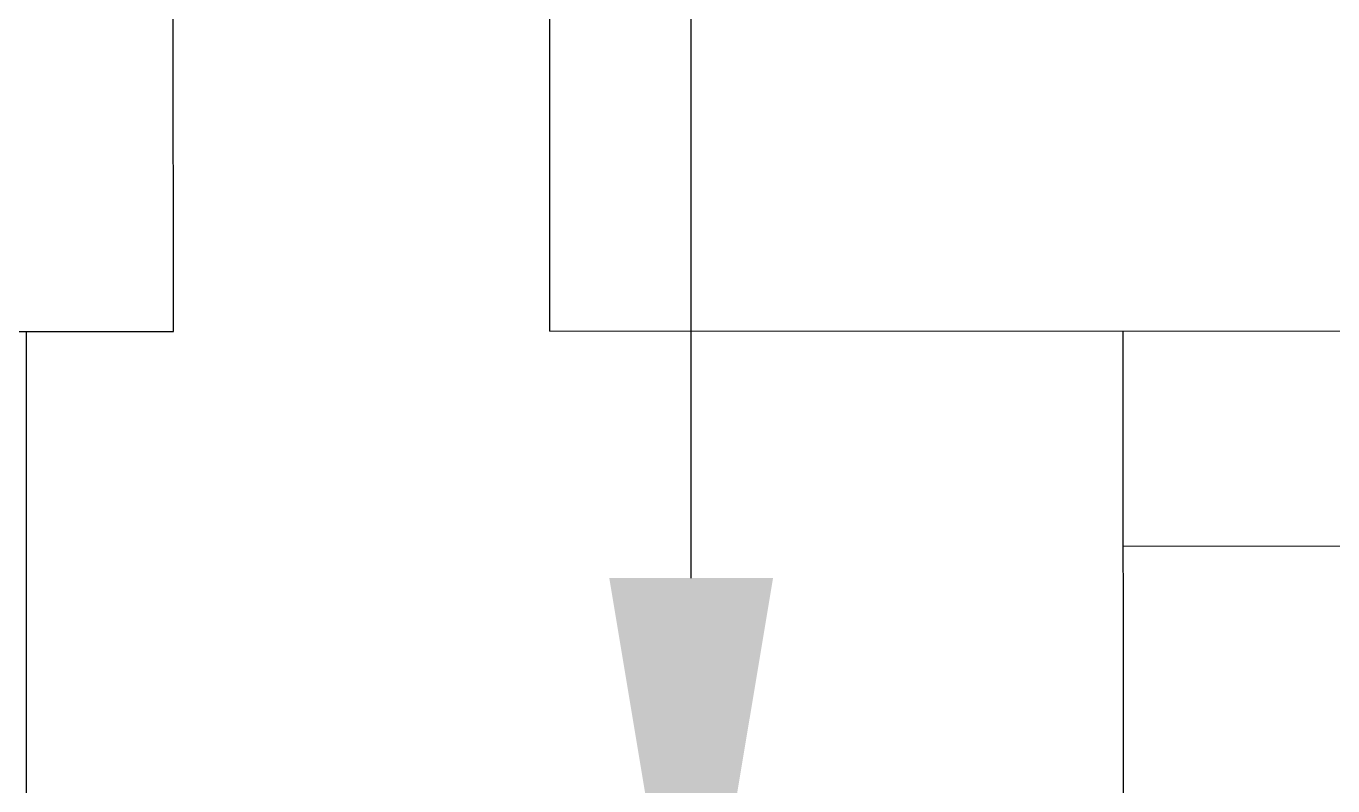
# Model space of a CAD drawing. Extents: x -437689 to -407696, y -55787 to -37037.
# Drawn here: x -423787.3 to -423587.8, y -49736 to -49620 of the extents above; entities that cross this region are included whole.
import ezdxf

# ---------------------------------------------------------------- set-up
doc = ezdxf.new("R2010")
doc.units = 0
doc.header["$LTSCALE"] = 150
doc.header["$MEASUREMENT"] = 0
doc.linetypes.add('CENTER', pattern=[2, 1.25, -0.25, 0.25, -0.25])
doc.layers.get('0').update_dxf_attribs({"linetype": 'CONTINUOUS'})
doc.layers.add('WALL', color=7, linetype='CONTINUOUS')
doc.layers.add('WIN-1', color=56, linetype='CONTINUOUS')

msp = doc.modelspace()

# ---------------------------------------------------------------- linework, layer by layer
msp.add_lwpolyline([(-423685.75, -49704.28), (-423685.75, -49188.16), (-422930.16, -49188.16)])
msp.add_solid([(-423673.25, -49704.28), (-423685.75, -49779.28), (-423698.25, -49704.28)])
at = {"layer": 'WALL'}
for p, q in [((-423764.81, -49666.59), (-423764.95, -49291.59)), ((-423707.31, -49666.57), (-423707.45, -49291.57))]:
    msp.add_line(p, q, dxfattribs=at)
at = {"layer": 'WALL', "linetype": 'CENTER'}
for p, q in [((-423707.31, -49666.57), (-423157.31, -49666.35)), ((-424184.81, -49666.75), (-423764.81, -49666.59))]:
    msp.add_line(p, q, dxfattribs=at)
at = {"layer": 'WALL', "linetype": 'CONTINUOUS', "ltscale": 900}
for p, q in [((-423787.31, -49666.6), (-423787.26, -49781.6)), ((-423787.31, -49666.6), (-423787.26, -49781.6)), ((-423619.81, -49666.53), (-423619.76, -49781.53))]:
    msp.add_line(p, q, dxfattribs=at)
at = {"layer": 'WIN-1'}
msp.add_line((-423244.79, -49699.29), (-423619.79, -49699.44), dxfattribs=at)

doc.saveas('drawing.dxf')
